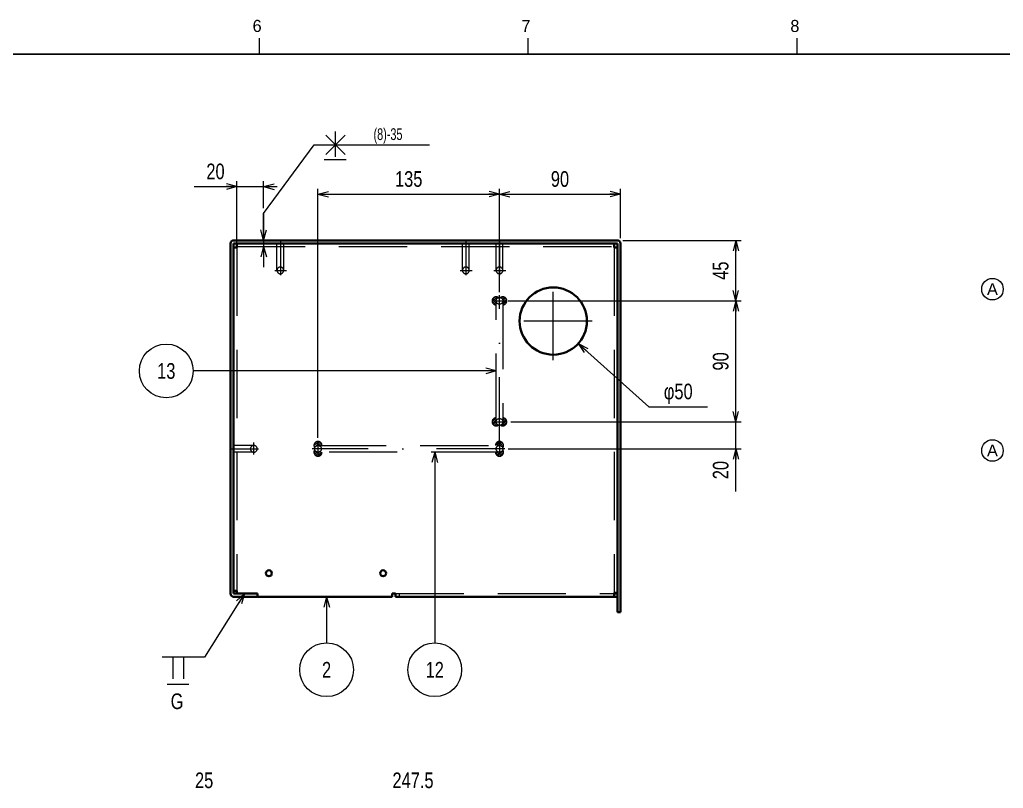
# Model space of a CAD drawing. Header units: millimetres. Extents: x -318 to 832, y 7 to 590.
# Drawn here: x 291 to 473.9, y 447.5 to 590.4 of the extents above; entities that cross this region are included whole.
import ezdxf
from ezdxf.enums import TextEntityAlignment as Align

# ---------------------------------------------------------------- set-up
doc = ezdxf.new("R2010")
doc.units = ezdxf.units.MM
for name, pattern in [('DASHDOT', [25.3, 12.7, -6.3, 0, -6.3]), ('DASHED', [19, 12.7, -6.3]), ('DIVIDE', [31.6, 12.7, -6.3, 0, -6.3, 0, -6.3])]:
    doc.linetypes.add(name, pattern=pattern)
for name, color, linetype in [('GR1_02', 7, 'Continuous'), ('GR1_06', 7, 'Continuous'), ('GR1_11', 7, 'Continuous'), ('GR1_15', 7, 'Continuous'), ('GR1_16', 7, 'Continuous'), ('図面枠B6M', 7, 'Continuous'), ('表題、部品表_Layer1', 7, 'Continuous')]:
    doc.layers.add(name, color=color, linetype=linetype)
doc.styles.add('HG丸ｺﾞｼｯｸM-PRO', font='')
doc.styles.get('HG丸ｺﾞｼｯｸM-PRO').set_extended_font_data('HG丸ｺﾞｼｯｸM-PRO')
pattern_1 = [(45, (0, 0), (-0.1767767, 0.1767767), [])]

# ---------------------------------------------------------------- blocks, each defined once
blk = doc.blocks.new('BLKF023')
at = {"layer": '図面枠B6M', "color": 4, "linetype": 'Continuous', "lineweight": 13}
for p, q in [((335.5, 587), (335.5, 584)), ((385.5, 587), (385.5, 584)), ((435.5, 587), (435.5, 584))]:
    blk.add_line(p, q, dxfattribs=at)
at = {"layer": '図面枠B6M', "color": 2, "linetype": 'Continuous', "lineweight": 25}
blk.add_line((35.5, 584), (831.5, 584), dxfattribs=at)
at = {"layer": '図面枠B6M', "color": 4, "linetype": 'Continuous', "lineweight": 13, "style": 'HG丸ｺﾞｼｯｸM-PRO', "width": 1.003994}
for s, p in [('6', (334.29, 587.45)), ('7', (384.29, 587.45)), ('8', (434.29, 587.45))]:
    blk.add_text(s, height=2.25, dxfattribs=at).set_placement(p, align=Align.BOTTOM_LEFT)
blk = doc.blocks.new('BLKF110')
at = {"layer": 'GR1_02', "color": 3, "linetype": 'Continuous', "lineweight": 35}
for p, q in [((330.2, 483.7), (330.2, 548.8)), ((330.77, 549.38), (402.12, 549.38)), ((330.77, 548.8), (330.77, 483.7)), ((330.77, 548.8), (402.12, 548.8)), ((402.12, 483.13), (402.12, 548.8)), ((402.7, 480.25), (402.7, 548.8)), ((330.77, 483.7), (335.2, 483.7)), ((330.77, 483.13), (335.2, 483.13)), ((335.2, 483.7), (335.2, 483.13)), ((402.12, 480.25), (402.12, 483.13)), ((402.12, 480.25), (402.7, 480.25))]:
    blk.add_line(p, q, dxfattribs=at)
for centre, start, end in [((330.77, 548.8), 90, 180), ((402.12, 548.8), 0, 90), ((330.77, 483.7), 180, 270)]:
    blk.add_arc(centre, 0.575, start, end, dxfattribs=at)
blk = doc.blocks.new('BLKF111')
at = {"layer": 'GR1_11', "color": 4, "linetype": 'DASHED', "lineweight": 13}
for p, q in [((374.57, 548.8), (373.32, 548.8)), ((373.32, 543.8), (373.32, 548.8)), ((374.57, 543.8), (374.57, 548.8))]:
    blk.add_line(p, q, dxfattribs=at)
at = {"layer": 'GR1_11', "color": 4, "linetype": 'DASHDOT', "lineweight": 13}
for p, q in [((373.95, 549.38), (373.95, 542.91)), ((372.92, 543.8), (375.11, 543.8))]:
    blk.add_line(p, q, dxfattribs=at)
at = {"layer": 'GR1_11', "color": 4, "linetype": 'DASHED', "lineweight": 13}
for start, end in [(0, 180), (180, 0)]:
    blk.add_arc((373.95, 543.8), 0.625, start, end, dxfattribs=at)
blk = doc.blocks.new('BLKF112')
at = {"layer": 'GR1_11', "color": 4, "linetype": 'DASHED', "lineweight": 13}
for p, q in [((380.82, 548.8), (379.57, 548.8)), ((379.57, 543.8), (379.57, 548.8)), ((380.82, 543.8), (380.82, 548.8))]:
    blk.add_line(p, q, dxfattribs=at)
at = {"layer": 'GR1_11', "color": 4, "linetype": 'DASHDOT', "lineweight": 13}
for p, q in [((380.2, 549.38), (380.2, 542.91)), ((379.17, 543.8), (381.36, 543.8))]:
    blk.add_line(p, q, dxfattribs=at)
at = {"layer": 'GR1_11', "color": 4, "linetype": 'DASHED', "lineweight": 13}
for start, end in [(0, 180), (180, 0)]:
    blk.add_arc((380.2, 543.8), 0.625, start, end, dxfattribs=at)
blk = doc.blocks.new('BLKF113')
at = {"layer": 'GR1_11', "color": 4, "linetype": 'DASHDOT', "lineweight": 13}
for p, q in [((330.2, 510.63), (335.41, 510.63)), ((334.52, 509.6), (334.52, 511.79))]:
    blk.add_line(p, q, dxfattribs=at)
at = {"layer": 'GR1_11', "color": 4, "linetype": 'DASHED', "lineweight": 13}
for p, q in [((330.77, 511.25), (330.77, 510)), ((334.52, 511.25), (330.77, 511.25)), ((334.52, 510), (330.77, 510))]:
    blk.add_line(p, q, dxfattribs=at)
for start, end in [(90, 270), (270, 90)]:
    blk.add_arc((334.52, 510.63), 0.625, start, end, dxfattribs=at)
blk = doc.blocks.new('BLKF114')
at = {"layer": 'GR1_11', "color": 4, "linetype": 'DASHED', "lineweight": 13}
for p, q in [((340.07, 548.8), (338.82, 548.8)), ((338.82, 543.8), (338.82, 548.8)), ((340.07, 543.8), (340.07, 548.8))]:
    blk.add_line(p, q, dxfattribs=at)
at = {"layer": 'GR1_11', "color": 4, "linetype": 'DASHDOT', "lineweight": 13}
for p, q in [((339.45, 549.38), (339.45, 542.91)), ((338.42, 543.8), (340.61, 543.8))]:
    blk.add_line(p, q, dxfattribs=at)
at = {"layer": 'GR1_11', "color": 4, "linetype": 'DASHED', "lineweight": 13}
for start, end in [(0, 180), (180, 0)]:
    blk.add_arc((339.45, 543.8), 0.625, start, end, dxfattribs=at)
blk = doc.blocks.new('BLKF115')
at = {"layer": 'GR1_11', "color": 4, "linetype": 'DASHED', "lineweight": 13}
for p, q in [((346.45, 511.25), (380.2, 511.25)), ((380.2, 510), (346.45, 510))]:
    blk.add_line(p, q, dxfattribs=at)
for centre in [(346.45, 510.63), (380.2, 510.63)]:
    blk.add_circle(centre, 0.625, dxfattribs=at)
blk = doc.blocks.new('BLKF116')
at = {"layer": 'GR1_11', "color": 4, "linetype": 'DASHED', "lineweight": 13}
for p, q in [((379.57, 515.63), (379.57, 538.13)), ((380.82, 538.13), (380.82, 515.63))]:
    blk.add_line(p, q, dxfattribs=at)
for centre in [(380.2, 538.13), (380.2, 515.63)]:
    blk.add_circle(centre, 0.625, dxfattribs=at)
blk = doc.blocks.new('FXTIP_ARROW_S')
at = {"color": 0, "linetype": 'Continuous', "lineweight": -2}
for q in [(-1, 0), (-0.966, 0.259), (-0.966, -0.259)]:
    blk.add_line((0, 0), q, dxfattribs=at)
blk = doc.blocks.new('FXTIP_ARROW_E')
at = {"color": 0, "linetype": 'Continuous', "lineweight": -2}
for q in [(-1, 0), (-0.966, 0.259), (-0.966, -0.259)]:
    blk.add_line((0, 0), q, dxfattribs=at)
blk = doc.blocks.new('BLKF121')
at = {"layer": 'GR1_16', "color": 4, "linetype": 'Continuous', "lineweight": 13}
for p, q in [((319.46, 471.88), (319.46, 467.88)), ((321.46, 471.88), (321.46, 467.88)), ((322.42, 466.81), (318.42, 466.81))]:
    blk.add_line(p, q, dxfattribs=at)
blk = doc.blocks.new('BLKF123')
at = {"layer": 'GR1_16', "color": 4, "linetype": 'Continuous', "lineweight": 13}
for p, q in [((347.88, 568.95), (351.5, 565.33)), ((351.5, 568.95), (347.88, 565.33)), ((349.69, 564.89), (349.69, 569.62)), ((347.6, 564.42), (351.68, 564.42))]:
    blk.add_line(p, q, dxfattribs=at)
blk = doc.blocks.new('BLKF194')
at = {"layer": 'GR1_06', "color": 3, "linetype": 'Continuous', "lineweight": 35}
for p, q in [((331.35, 548.23), (331.35, 548.8)), ((331.35, 548.8), (401.55, 548.8)), ((401.55, 548.23), (401.55, 548.8)), ((330.77, 548.05), (330.77, 484.25)), ((330.77, 548.05), (331.35, 548.05)), ((331.35, 548.23), (331.35, 548.05)), ((401.55, 548.23), (401.55, 548.05)), ((401.55, 548.05), (402.12, 548.05)), ((402.12, 548.05), (402.12, 483.88)), ((330.77, 484.25), (331.35, 484.25)), ((331.35, 484.25), (331.35, 483.7)), ((331.35, 483.7), (335.2, 483.7)), ((335.2, 483.13), (335.2, 483.7)), ((335.2, 483.13), (360.25, 483.13)), ((360.25, 483.13), (360.25, 483.7)), ((360.25, 483.7), (360.87, 483.7)), ((360.87, 483.13), (360.87, 483.7)), ((360.87, 483.13), (402.12, 483.13)), ((401.55, 483.88), (402.12, 483.88)), ((401.55, 483.88), (401.55, 483.13)), ((401.55, 483.7), (402.12, 483.7)), ((402.12, 483.13), (402.12, 483.7))]:
    blk.add_line(p, q, dxfattribs=at)
at = {"layer": 'GR1_06', "color": 4, "linetype": 'DASHED', "lineweight": 13}
for p, q in [((331.35, 548.23), (401.55, 548.23)), ((331.35, 548.05), (331.35, 484.25)), ((401.55, 548.05), (401.55, 483.88)), ((360.87, 483.7), (401.55, 483.7)), ((361.62, 483.13), (361.62, 483.7))]:
    blk.add_line(p, q, dxfattribs=at)
at = {"layer": 'GR1_06', "color": 3, "linetype": 'Continuous', "lineweight": 35}
for centre, radius in [((390.2, 534.38), 6.25), ((337.32, 487.5), 0.562), ((358.57, 487.5), 0.562)]:
    blk.add_circle(centre, radius, dxfattribs=at)
blk = doc.blocks.new('BLKF228')
at = {"layer": '表題、部品表_Layer1', "color": 4, "linetype": 'Continuous', "lineweight": 13}
blk.add_circle((471.87, 540.31), 2, dxfattribs=at)
at = {"layer": '表題、部品表_Layer1', "color": 4, "linetype": 'Continuous', "lineweight": 13, "style": 'HG丸ｺﾞｼｯｸM-PRO', "width": 1.042301}
blk.add_text('A', height=2.18, dxfattribs=at).set_placement((471.87, 540.31), align=Align.MIDDLE_CENTER)
blk = doc.blocks.new('BLKF229')
at = {"layer": '表題、部品表_Layer1', "color": 4, "linetype": 'Continuous', "lineweight": 13}
blk.add_circle((471.87, 510.31), 2, dxfattribs=at)
at = {"layer": '表題、部品表_Layer1', "color": 4, "linetype": 'Continuous', "lineweight": 13, "style": 'HG丸ｺﾞｼｯｸM-PRO', "width": 1.042301}
blk.add_text('A', height=2.18, dxfattribs=at).set_placement((471.87, 510.31), align=Align.MIDDLE_CENTER)

msp = doc.modelspace()

# ---------------------------------------------------------------- hatches: boundary and pattern name
at = {"layer": 'GR1_16', "linetype": 'DIVIDE', "lineweight": 13}
h = msp.add_hatch(dxfattribs=at)
h.set_pattern_fill('_USER', color=4, scale=0.25, angle=45, style=0, pattern_type=0)
h.set_pattern_definition(pattern_1)
edge = h.paths.add_edge_path(flags=0)
edge.add_arc((379.57, 538.13), 0.75, 53.1301, 270)
edge.add_line((379.57, 537.38), (379.57, 538.13))
edge.add_arc((380.2, 538.13), 0.625, 106.2602, 180, ccw=False)
edge = h.paths.add_edge_path(flags=0)
edge.add_arc((380.82, 538.13), 0.75, -90, 126.8699, ccw=False)
edge.add_line((380.82, 537.38), (380.82, 538.13))
edge.add_arc((380.2, 538.13), 0.625, 0, 73.7398)
h = msp.add_hatch(dxfattribs=at)
h.set_pattern_fill('_USER', color=4, scale=0.25, angle=45, style=0, pattern_type=0)
h.set_pattern_definition(pattern_1)
edge = h.paths.add_edge_path(flags=0)
edge.add_arc((379.57, 515.63), 0.75, 90, 306.8699, ccw=False)
edge.add_line((379.57, 516.38), (379.57, 515.63))
edge.add_arc((380.2, 515.63), 0.625, 180, 253.7398)
edge = h.paths.add_edge_path(flags=0)
edge.add_arc((380.82, 515.63), 0.75, 233.1301, 450)
edge.add_line((380.82, 516.38), (380.82, 515.63))
edge.add_arc((380.2, 515.63), 0.625, 286.2602, 360, ccw=False)
h = msp.add_hatch(dxfattribs=at)
h.set_pattern_fill('_USER', color=4, scale=0.25, angle=45, style=0, pattern_type=0)
h.set_pattern_definition(pattern_1)
edge = h.paths.add_edge_path(flags=0)
edge.add_arc((346.45, 511.25), 0.75, 0, 216.8699, ccw=False)
edge.add_line((347.2, 511.25), (346.45, 511.25))
edge.add_arc((346.45, 510.63), 0.625, 90, 163.7398)
edge = h.paths.add_edge_path(flags=0)
edge.add_arc((346.45, 510), 0.75, 143.1301, 360)
edge.add_line((347.2, 510), (346.45, 510))
edge.add_arc((346.45, 510.63), 0.625, 196.2602, 270, ccw=False)
h = msp.add_hatch(dxfattribs=at)
h.set_pattern_fill('_USER', color=4, scale=0.25, angle=45, style=0, pattern_type=0)
h.set_pattern_definition(pattern_1)
edge = h.paths.add_edge_path(flags=0)
edge.add_arc((380.2, 511.25), 0.75, 323.1301, 540)
edge.add_line((379.45, 511.25), (380.2, 511.25))
edge.add_arc((380.2, 510.63), 0.625, 16.2602, 90, ccw=False)
edge = h.paths.add_edge_path(flags=0)
edge.add_arc((380.2, 510), 0.75, -180, 36.8699, ccw=False)
edge.add_line((379.45, 510), (380.2, 510))
edge.add_arc((380.2, 510.63), 0.625, 270, 343.7398)

# ---------------------------------------------------------------- linework, layer by layer
at = {"layer": 'GR1_06', "color": 4, "linetype": 'DASHDOT', "lineweight": 13}
for p, q in [((390.2, 527.13), (390.2, 541.63)), ((397.45, 534.38), (382.95, 534.38))]:
    msp.add_line(p, q, dxfattribs=at)
at = {"layer": 'GR1_11', "color": 4, "linetype": 'DASHDOT', "lineweight": 13}
for p, q in [((379.17, 538.13), (381.29, 538.13)), ((380.2, 511.25), (380.2, 539.19)), ((379.17, 515.63), (381.29, 515.63)), ((381.2, 510.63), (345.38, 510.63)), ((346.45, 511.66), (346.45, 509.54)), ((380.2, 511.66), (380.2, 509.54))]:
    msp.add_line(p, q, dxfattribs=at)
at = {"layer": 'GR1_15', "color": 4, "linetype": 'Continuous', "lineweight": 13}
for p, q in [((379.57, 525.1), (323.24, 525.1)), ((368.16, 510), (368.16, 474.55)), ((348.05, 483.13), (348.05, 474.55))]:
    msp.add_line(p, q, dxfattribs=at)
for centre in [(318.24, 525.1), (348.05, 469.55), (368.16, 469.55)]:
    msp.add_circle(centre, 5, dxfattribs=at)
at = {"layer": 'GR1_16', "color": 4, "linetype": 'Continuous', "lineweight": 13}
for p, q in [((336.35, 554.38), (345.77, 567.14)), ((345.77, 567.14), (367.19, 567.14)), ((331.35, 549.05), (331.35, 560.38)), ((336.35, 555.38), (336.35, 560.38)), ((323.43, 559.38), (331.35, 559.38)), ((331.35, 559.38), (336.35, 559.38)), ((336.35, 559.38), (338.85, 559.38)), ((346.45, 512.66), (346.45, 558.97)), ((346.45, 557.97), (380.2, 557.97)), ((380.2, 539.75), (380.2, 558.97)), ((380.2, 557.97), (402.7, 557.97)), ((402.7, 549.8), (402.7, 558.97)), ((336.35, 554.38), (336.35, 548.23)), ((336.35, 549.38), (336.35, 554.38)), ((403.12, 549.38), (425.15, 549.38)), ((424.15, 538.13), (424.15, 549.38)), ((336.35, 548.23), (336.35, 544.38)), ((381.82, 538.13), (425.15, 538.13)), ((424.15, 515.63), (424.15, 538.13)), ((394.86, 530.21), (408, 518.46)), ((408, 518.46), (418.88, 518.46)), ((382.29, 515.63), (425.15, 515.63)), ((424.15, 510.63), (424.15, 515.63)), ((381.82, 510.63), (425.15, 510.63)), ((424.15, 502.71), (424.15, 510.63)), ((332.79, 483.7), (325.37, 471.88)), ((325.37, 471.88), (317.45, 471.88))]:
    msp.add_line(p, q, dxfattribs=at)
at = {"layer": 'GR1_16', "color": 4, "linetype": 'DIVIDE', "lineweight": 13}
for centre, start, end in [((379.57, 538.13), 53.1301, 270), ((380.82, 538.13), 270, 126.8699), ((379.57, 515.63), 90, 306.8699), ((380.82, 515.63), 233.1301, 90), ((346.45, 511.25), 0, 216.8699), ((346.45, 510), 143.1301, 0), ((380.2, 511.25), 323.1301, 180), ((380.2, 510), 180, 36.8699)]:
    msp.add_arc(centre, 0.75, start, end, dxfattribs=at)

# ---------------------------------------------------------------- block references
at = {"layer": 'GR1_02', "color": 3, "linetype": 'Continuous', "lineweight": 35}
msp.add_blockref('BLKF110', (0, 0), dxfattribs=at)
at = {"layer": 'GR1_06', "color": 3, "linetype": 'Continuous', "lineweight": 35}
msp.add_blockref('BLKF194', (0, 0), dxfattribs=at)
at = {"layer": 'GR1_11', "color": 4, "linetype": 'DASHED', "lineweight": 13}
for name in ['BLKF114', 'BLKF111', 'BLKF112', 'BLKF116', 'BLKF113', 'BLKF115']:
    msp.add_blockref(name, (0, 0), dxfattribs=at)
at = {"layer": 'GR1_15', "color": 4, "linetype": 'Continuous', "lineweight": 13, "xscale": 2, "yscale": 2}
msp.add_blockref('FXTIP_ARROW_S', (379.57, 525.1), dxfattribs=at)
at = {"layer": 'GR1_15', "color": 4, "linetype": 'Continuous', "lineweight": 13, "xscale": 2, "yscale": 2, "rotation": 90}
for p in [(368.16, 510), (348.05, 483.13)]:
    msp.add_blockref('FXTIP_ARROW_S', p, dxfattribs=at)
at = {"layer": 'GR1_16', "color": 4, "linetype": 'Continuous', "lineweight": 13}
for name in ['BLKF123', 'BLKF121']:
    msp.add_blockref(name, (0, 0), dxfattribs=at)
at = {"layer": 'GR1_16', "color": 4, "linetype": 'Continuous', "lineweight": 13, "xscale": 2, "yscale": 2}
for name, p, rotation in [('FXTIP_ARROW_E', (331.35, 559.38), 360), ('FXTIP_ARROW_S', (336.35, 559.38), 180), ('FXTIP_ARROW_S', (346.45, 557.97), 180), ('FXTIP_ARROW_E', (380.2, 557.97), 360), ('FXTIP_ARROW_S', (380.2, 557.97), 180), ('FXTIP_ARROW_E', (402.7, 557.97), 360), ('FXTIP_ARROW_S', (336.35, 549.38), 270), ('FXTIP_ARROW_E', (424.15, 549.38), 90), ('FXTIP_ARROW_S', (336.35, 548.23), 90), ('FXTIP_ARROW_S', (424.15, 538.13), 270), ('FXTIP_ARROW_E', (424.15, 538.13), 90), ('FXTIP_ARROW_S', (394.86, 530.21), 138.2047813289848), ('FXTIP_ARROW_S', (424.15, 515.63), 270), ('FXTIP_ARROW_E', (424.15, 510.63), 90), ('FXTIP_ARROW_S', (332.79, 483.7), 57.91963698387253)]:
    msp.add_blockref(name, p, dxfattribs=dict(at, rotation=rotation))
at = {"layer": '図面枠B6M', "color": 4, "linetype": 'Continuous', "lineweight": 13}
msp.add_blockref('BLKF023', (0, 0), dxfattribs=at)
at = {"layer": '表題、部品表_Layer1', "color": 4, "linetype": 'Continuous', "lineweight": 13}
for name in ['BLKF228', 'BLKF229']:
    msp.add_blockref(name, (0, 0), dxfattribs=at)

# ---------------------------------------------------------------- texts
at = {"layer": 'GR1_15', "color": 3, "linetype": 'Continuous', "lineweight": 35, "style": 'HG丸ｺﾞｼｯｸM-PRO', "width": 0.784542}
for s, height, p in [('13', 2.909, (318.24, 525.1)), ('2', 2.91, (348.05, 469.55)), ('12', 2.909, (368.16, 469.55))]:
    msp.add_text(s, height=height, rotation=0, dxfattribs=at).set_placement(p, align=Align.MIDDLE_CENTER)
at = {"layer": 'GR1_16', "color": 3, "linetype": 'Continuous', "lineweight": 35, "style": 'HG丸ｺﾞｼｯｸM-PRO', "width": 0.691329}
msp.add_text('(8)-35', height=2.182, dxfattribs=at).set_placement((359.47, 569.13), align=Align.MIDDLE_CENTER)
at = {"layer": 'GR1_16', "color": 3, "linetype": 'Continuous', "lineweight": 35, "style": 'HG丸ｺﾞｼｯｸM-PRO'}
for s, rotation, width, p in [('20', 0, 0.784542, (327.39, 559.88)), ('135', 0, 0.784542, (363.32, 558.47)), ('90', 0, 0.784542, (391.45, 558.47)), ('45', 90, 0.784542, (423.65, 543.75)), ('90', 90, 0.784542, (423.65, 526.88)), ('20', 90, 0.784542, (423.65, 506.67)), ('25', 0, 0.784542, (325.28, 446.67)), ('247.5', 0, 0.7847, (364.12, 446.67))]:
    msp.add_text(s, height=2.909, rotation=rotation, dxfattribs=dict(at, width=width)).set_placement(p, align=Align.BOTTOM_CENTER)
at = {"layer": 'GR1_16', "color": 3, "linetype": 'Continuous', "lineweight": 35, "style": 'HG丸ｺﾞｼｯｸM-PRO', "width": 0.783455}
msp.add_text('φ50', height=2.909, dxfattribs=at).set_placement((413.44, 518.96), align=Align.BOTTOM_CENTER)
at = {"layer": 'GR1_16', "color": 3, "linetype": 'Continuous', "lineweight": 35, "style": 'HG丸ｺﾞｼｯｸM-PRO', "width": 0.783387}
msp.add_text('G', height=2.91, rotation=360, dxfattribs=at).set_placement((320.24, 463.69), align=Align.MIDDLE_CENTER)

doc.saveas('drawing.dxf')
